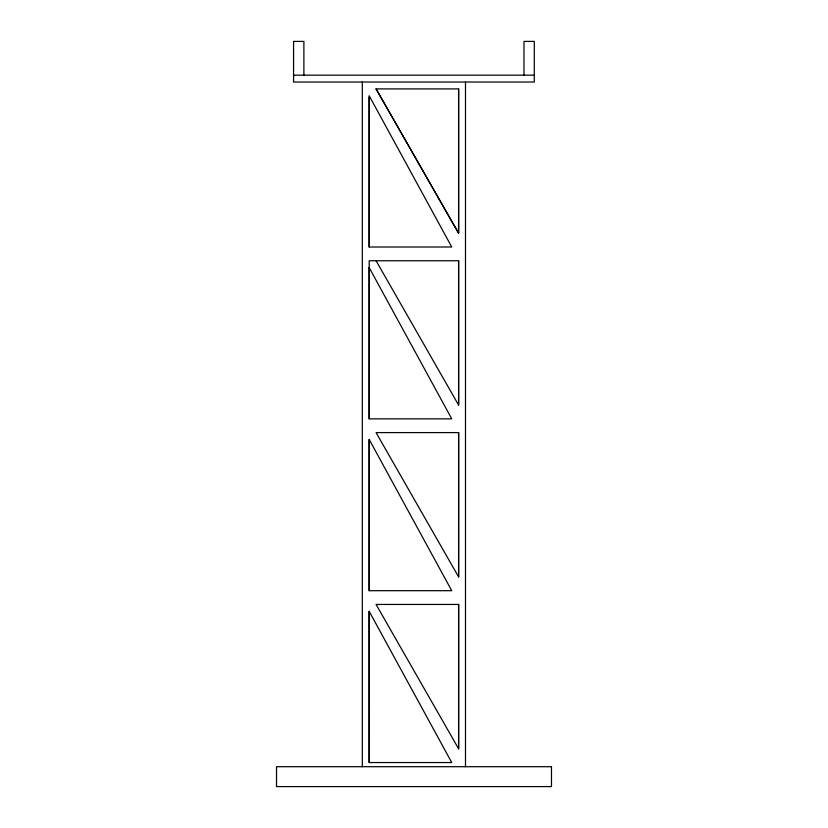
<?xml version="1.0" encoding="UTF-8"?>
<svg xmlns="http://www.w3.org/2000/svg" width="828" height="828" viewBox="0 0 828 828"><rect width="100%" height="100%" fill="white"/><g stroke="black" fill="none" stroke-linecap="round" stroke-linejoin="round"><path stroke-width="1.24" d="M369.174 611.312L369.164 762.547L451.746 762.547L369.174 611.312L369.195 762.547M369.174 439.471L369.164 590.695L451.746 590.695L369.195 439.471L369.195 590.695M369.174 97.073L369.164 247.003L451.746 247.003L369.195 95.779L369.195 247.003M293.578 75.162L534.288 75.162M376.047 88.906L458.619 88.906L458.619 233.258L376.067 88.906L458.598 233.258L458.598 88.906M376.067 260.758L458.619 405.109L458.619 260.758L369.195 260.758L369.195 418.854M458.619 432.599L376.067 432.599L458.619 576.95L458.619 432.599L458.598 576.94M458.598 604.44L376.067 604.44L458.619 748.791L458.619 604.44L458.598 748.791M523.979 75.162L523.979 41.4L534.288 41.4L534.288 82.034L293.578 82.034L293.578 41.4L303.886 41.4L303.886 75.162M465.491 82.034L465.491 766.707M458.598 260.758L458.598 405.099M362.312 82.034L362.312 766.707M369.174 267.62L369.164 418.854L451.746 418.854L369.195 267.63M551.479 766.707L276.521 766.707L276.521 786.6L551.479 786.6L551.479 766.707"/></g></svg>
